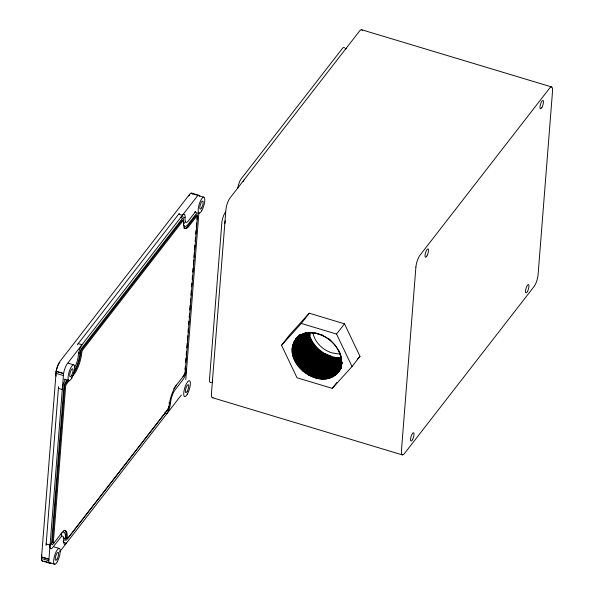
<?xml version="1.0" encoding="UTF-8"?>
<svg xmlns="http://www.w3.org/2000/svg" width="594" height="594" viewBox="0 0 594 594"><rect width="100%" height="100%" fill="white"/><g stroke="black" fill="none" stroke-linecap="round" stroke-linejoin="round"><path stroke-width="0.89" d="M42.723 561.07A8.917 2.576 -73.2 0 1 41.424 558.761L56.192 371.228A9.118 2.636 -73.2 0 1 60.098 361.234L189.56 194.401A9.118 2.636 -73.2 0 1 191.929 193.302M199.762 196.332A9.118 2.636 -73.2 0 0 196.933 196.629L67.478 363.454A9.118 2.636 -73.2 0 0 63.565 373.448L48.805 560.981A8.917 2.576 -73.2 0 0 50.891 562.919M58.628 386.583A8.316 2.406 -73.2 0 0 58.472 387.563L46.102 544.705A8.316 2.406 -73.2 0 0 46.117 545.47M181.2 217.753L181.259 216.52L185.061 217.664M195.077 211.516L195.04 212.258L198.849 213.409L185.781 379.492M198.849 213.409L198.886 212.667M212.518 379.893L212.481 380.62A8.19 2.369 -73.2 0 0 212.563 382.024M185.046 370.084L185.335 366.387M185.632 362.682L185.996 358.056M186.212 355.286L186.501 351.589M186.791 347.884L187.155 343.265M187.377 340.488L187.741 335.862M188.031 332.165L188.32 328.467M188.61 324.762L188.907 321.064M189.196 317.367L189.486 313.669M189.776 309.964L190.139 305.338M190.362 302.569L190.652 298.871M190.941 295.166L191.305 290.54M191.595 286.843L191.892 283.145M192.181 279.447L192.471 275.742M192.76 272.045L193.05 268.347M193.347 264.649L193.711 260.024M193.926 257.247L194.29 252.621M194.513 249.851L194.877 245.225M195.166 241.528L195.456 237.823M195.745 234.125L196.035 230.427M196.332 226.73L196.621 223.025M196.911 219.327L197.201 215.629A4.151 1.203 -73.2 0 0 195.827 214.352L188.083 224.339A14.137 4.091 -73.2 0 1 183.412 219.995A3.95 1.143 -73.2 0 0 182.106 218.785L81.779 348.077A3.95 1.143 -73.2 0 0 79.96 353.311A14.137 4.091 -73.2 0 1 74.213 370.99M224.814 223.634L224.896 222.839A8.19 2.369 -73.2 0 1 225.252 220.871M56.088 376.128A8.309 2.406 -73.2 0 1 55.918 373.307L56.163 371.406A8.309 2.406 -73.2 0 1 59.727 362.303M300.616 334.637A26.834 20.538 37.8 0 0 304.239 370.515A26.834 20.538 37.8 0 0 340.897 367.708C324.769 399.844 271.072 356.058 300.935 334.786L296.347 338.55M337.548 372.854C317.627 391.661 279.655 359.778 297.141 337.533M292.909 347.579C294.527 340.726 295.322 337.481 292.983 347.483C292.723 353.913 295.196 360.016 298.975 365.124C306.95 375.096 321.554 381.534 333.754 375.601C315.644 384.288 292.07 367.062 292.983 347.483M340.733 368.198C324.502 392.047 282.024 361.694 296.978 338.016M294.498 345.53L295.857 340.02L295.062 341.045M340.696 368.8C322.104 387.251 285.595 359.511 298.084 336.731M295.663 344.03L296.97 338.587M340.57 368.25C321.614 383.241 289.018 357.855 299.034 335.929A26.834 20.538 37.8 0 0 309.92 365.102A26.834 20.538 37.8 0 0 340.808 367.953M297.252 341.988L298.559 336.538M298.96 336.026C295.938 343.926 298.73 352.636 303.631 359.118M298.062 347.356L297.75 341.342L299.034 335.929M340.741 367.322C321.488 379.395 292.567 356.534 299.829 334.905M298.834 339.939L299.933 335.395M300.408 334.786L299.235 339.426L299.628 345.344L301.67 351.366M302.465 334.006L302.012 335.848L302.955 334.63C302.368 353.608 324.22 370.344 342.196 363.313M318.829 333.613L318.51 334.021A26.834 20.538 37.9 0 0 294.654 360.409A26.834 20.538 37.9 0 0 337.229 373.27C352.071 352.494 321.718 324.495 300.616 335.194M341.595 361.211L341.706 362.904L340.102 368.733M298.255 336.241C281.749 358.754 320.352 389.902 339.538 370.3M296.948 338.617L298.886 335.558M339.137 370.812L340.577 368.54M179.373 213.402A8.116 2.346 -73.2 0 0 178.98 213.758L77.814 344.126A8.116 2.346 -73.2 0 0 77.391 344.824M73.374 373.619L74.191 372.475A16.135 4.663 -73.2 0 0 80.561 354.083L80.777 352.079A1.953 0.564 -73.2 0 1 81.549 349.844L182.076 220.292A1.953 0.564 -73.2 0 1 182.633 220.634M244.305 179.559L243.941 180.071A7.989 2.309 -73.2 0 0 243.117 181.541M225.505 212.073L225.133 212.6A8.19 2.369 -73.2 0 0 221.904 221.933L209.482 379.714A8.19 2.369 -73.2 0 0 211.412 382.246M176.403 385.194L175.594 386.338A16.135 4.663 -73.2 0 0 169.216 404.737L169.008 406.741A1.953 0.564 -73.2 0 1 168.236 408.969L67.701 538.52A1.953 0.564 -73.2 0 1 67.144 538.001L67.233 536.152A16.135 4.663 -73.2 0 0 62.645 531.89L52.97 544.163A4.151 1.203 -73.2 0 1 51.596 542.886L63.825 387.511A4.151 1.203 -73.2 0 1 65.726 382.009L67.389 379.87M185.38 221.762L184.274 223.196A14.137 4.091 -73.2 0 1 183.553 224.035M195.597 211.613L187.838 221.54A9.972 2.888 -73.2 0 1 185.001 218.896L185.098 217.048A8.116 2.346 -73.2 0 0 182.789 214.902L182.425 215.325L178.616 214.182M68.392 380.041L65.489 383.798A2.153 0.624 -73.2 0 0 64.635 386.256L52.369 542.092A2.153 0.624 -73.2 0 0 52.985 542.664M69.372 380.331L66.469 384.095A2.153 0.624 -73.2 0 0 65.615 386.553L53.356 542.389A2.153 0.624 -73.2 0 0 53.965 542.961L54.099 542.805M71.592 377.48L75.171 372.772A16.135 4.663 -73.2 0 0 81.541 354.373L81.757 352.368A1.953 0.564 -73.2 0 1 82.529 350.141L183.056 220.589A1.953 0.564 -73.2 0 1 183.613 221.109L183.524 222.958A16.135 4.663 -73.2 0 0 188.112 227.22L196.792 216.149A2.153 0.624 -73.2 0 1 197.408 216.721L185.142 372.557A2.153 0.624 -73.2 0 1 184.288 375.014L175.319 386.494A14.137 4.091 -73.2 0 0 173.849 388.743M49.391 545.76L51.054 543.621M63.135 541.312L64.271 539.857M59.638 551.871L181.319 395.062M281.541 345.3L289.478 335.068L309.244 313.209L344.49 323.827L359.979 356.289L352.034 366.528L332.276 388.379L297.03 377.769L281.541 345.3L301.299 323.44L309.244 313.209M293.473 343.094L293.792 342.679M296.651 338.996L297.446 337.979L296.057 343.518L296.451 349.435L298.492 355.457M292.189 348.507L292.515 348.091M293.778 346.458L294.572 345.433C293.718 365.095 317.144 382.157 335.343 373.552L334.548 374.576M295.367 344.409L296.161 343.391L296.48 349.406M296.955 342.367L297.75 341.342M298.544 340.317L299.339 339.293C298.916 355.145 313.38 368.443 328.638 369.758L327.843 370.782M305.984 333.256L306.304 332.84L301.7 334.504M292.582 354.425L292.901 354.009M294.171 352.376L294.966 351.351C298.129 364.582 310.424 374.688 323.871 375.898L323.077 376.923M295.76 350.326L296.555 349.302C300.408 366.075 320.493 379.128 336.932 371.51L336.137 372.535M297.349 348.284L298.143 347.26C300.267 356.125 306.311 363.662 314.241 368.072M298.938 346.235L299.732 345.211M303.348 340.548L302.405 341.765L302.042 335.81M307.625 343.688L305.583 337.667C308.672 350.98 321.027 360.996 334.489 362.221L328.022 361.1L321.755 358.382M311.598 348.856L308.004 343.198L306.007 337.125C309.533 352.346 325.616 363.728 340.978 361.323A26.834 20.538 37.8 0 1 305.487 332.944M312.088 332.855L312.407 332.44L310.662 332.551M294.624 360.439L294.943 360.023M296.213 358.397L297.007 357.373M297.802 356.348L298.596 355.323M299.391 354.299L300.185 353.274M300.98 352.257L301.774 351.232M331.341 366.275C319.921 365.332 309.6 357.922 304.447 347.78L305.39 346.569M298.181 366.149L298.5 365.741M299.762 364.107L300.557 363.083M301.351 362.058L302.146 361.033M302.94 360.009L303.734 358.984C310.714 367.582 321.948 373.284 333.152 371.406L332.358 372.431M304.529 357.967L305.323 356.942M307.996 353.489L308.939 352.279M311.137 349.45L315.956 354.462M302.999 371.161L303.319 370.753M304.588 369.119L305.383 368.094M306.177 367.07L306.972 366.045M307.759 365.02L308.553 364.003M309.348 362.979L310.142 361.954M312.823 358.501L313.758 357.291M316.379 353.92L322.141 357.892M330.576 340.659L330.903 340.243M352.034 366.528L336.546 334.058L344.49 323.827M308.761 375.133L309.08 374.725M310.343 373.091L311.137 372.067M311.932 371.042L312.726 370.017M313.521 368.993L314.315 367.976M315.11 366.951L315.904 365.926M304.477 347.75L308.026 353.46L312.845 358.472L318.607 362.444L319.52 361.263M335.402 345.671L335.721 345.255M315.065 377.799L315.384 377.383M316.654 375.75L317.448 374.732M318.243 373.708L319.037 372.683M319.832 371.658L320.626 370.634M321.421 369.609L322.215 368.592M324.888 365.139L325.831 363.929M328.489 360.499L334.912 361.672M338.951 351.381L339.271 350.972L341.312 356.987L340.993 357.402M321.488 378.972L321.814 378.556M324.666 374.873L325.46 373.856M326.255 372.832L327.049 371.807M332.254 365.102L331.311 366.312L337.444 365.874M327.598 378.571L327.918 378.155M329.18 376.522L329.974 375.497M330.769 374.48L331.563 373.455M333.947 370.381L334.741 369.357L328.564 369.862L322.111 368.726M338.357 364.701L337.414 365.911L341.275 364.486M341.387 363.32L341.706 362.904M332.967 376.626L333.286 376.21M337.726 370.485L338.521 369.461L333.078 371.502L326.945 371.941L320.522 370.767M339.315 368.436L340.11 367.419A26.834 20.552 37.9 0 1 310.58 362.31A26.834 20.552 37.9 0 1 300.326 334.667M337.949 372.341L333.68 375.698M332.276 388.379L336.813 382.536M345.3 49.413L345.656 48.998A7.989 2.309 -73.2 0 1 346.755 48.314M66.847 538.075L66.721 538.223A1.953 0.564 -73.2 0 1 66.164 537.704L66.253 535.862A16.135 4.663 -73.2 0 0 63.885 530.212M357.506 359.021L359.979 356.289M297.067 337.63L300.698 334.734M340.652 367.783L338.417 369.594L333.048 371.54M338.023 370.107L340.889 367.834M340.488 368.711L336.828 371.644L331.459 373.589M340.726 368.763L336.434 372.156L331.066 374.101M341.513 362.221L339.798 362.845L333.724 363.209A26.834 20.538 37.8 0 1 304.373 333.561A26.834 20.538 37.8 0 0 339.798 362.845A26.834 20.538 37.8 0 0 342.241 362.162M342.07 363.461C324.101 370.5 302.249 353.764 302.836 334.786M341.001 364.137C323.143 370.411 301.967 353.883 302.532 335.179M340.911 364.256C324.844 370.047 306.541 357.135 302.829 341.216M335.536 368.339L340.904 366.394A26.834 20.545 37.9 0 1 311.835 361.649A26.834 20.545 37.9 0 1 300.839 334.511M328.534 369.891L334.637 369.49L340.11 367.419M334.637 369.49L340.006 367.552M334.244 370.003L339.634 368.028M332.655 372.052L338.045 370.069M336.456 372.119C328.757 375.995 319.617 374.576 312.229 370.663M329.9 375.601L335.268 373.656L339.612 370.203A26.834 20.538 37.8 0 1 305.828 368.466A26.834 20.538 37.8 0 1 298.151 336.159M334.444 362.273L339.723 361.872M334.192 362.6L337.838 362.362M334.266 369.973L328.14 370.404L321.71 369.23M326.552 372.453L332.677 372.015M331.489 373.552L325.356 373.99L318.933 372.817L312.622 370.151M338.328 362.852L339.62 362.852L338.417 363.283A24.087 18.436 37.8 0 1 321.51 360.202L319.334 359.556M314.813 332.878L316.424 333.175M332.729 362.221L326.982 360.862M332.306 362.771L326.559 361.412M331.734 365.763L325.312 364.597L319.008 361.932M328.163 370.374L321.74 369.201L315.407 366.572M326.574 372.416L320.121 371.28L313.818 368.614M324.985 374.465C315.852 373.611 307.388 368.77 301.678 361.642M361.627 29.737L551.618 86.947M191.632 193.117L199.005 195.337M192.263 193.703L203.579 197.111M301.299 323.44L336.546 334.058M185.083 368.547L186.605 369.008L186.516 369.81A8.316 2.406 -73.2 0 1 183.234 379.291L174.532 390.614A9.972 2.888 -73.2 0 0 170.597 401.99L170.381 403.994A8.116 2.346 -73.2 0 1 167.174 413.246L166.81 413.766L164.523 413.075M78.185 343.607L81.987 344.758L81.623 345.277A8.116 2.346 -73.2 0 0 78.415 354.529L78.2 356.534A9.972 2.888 -73.2 0 1 74.785 367.04M80.739 352.405L81.72 352.702M78.438 352.851L79.96 353.311M212.362 397.676L402.353 454.893M68.258 363.201L73.478 364.768M168.934 402.866L170.456 403.326M56.192 371.228L63.565 373.448M56.163 371.406L63.543 373.633M55.918 373.307L63.291 375.534M64.055 379.158L69.275 380.724M58.39 388.365L62.192 389.516L62.281 388.706A8.316 2.406 -73.2 0 1 65.563 379.224M66.179 537.407L67.159 537.704M63.105 537.837L65.385 538.52A3.95 1.143 -73.2 0 0 66.691 539.738L167.018 410.447A3.95 1.143 -73.2 0 0 168.02 408.553M63.328 542.277L66.372 543.191L66.008 543.614A8.116 2.346 -73.2 0 1 63.699 541.468L63.796 539.619A9.972 2.888 -73.2 0 0 60.959 536.983L52.279 548.054A8.316 2.406 -73.2 0 1 49.911 545.856L49.948 545.114L46.139 543.963M53.809 546.77L59.029 548.344M48.849 559.095L41.469 556.875A8.309 2.406 -73.2 0 1 41.721 554.982M48.834 559.258L41.454 557.031L41.439 558.486A8.309 2.406 -73.2 0 0 42.642 560.632M44.387 561.159L54.826 564.3M42.382 561.033L49.755 563.253M41.439 558.486L48.812 560.721M321.198 334.608L323.559 335.61M325.289 353.831L331.593 356.497M318.607 362.444L324.918 365.102M322.134 368.688C311.353 365.288 302.279 356.445 299.651 345.307M314.211 368.109L320.545 370.73M318.963 372.78L312.652 370.114L306.868 366.179L302.071 361.13M328.742 338.758L330.182 339.753M315.429 366.535L309.645 362.6L304.848 357.551M313.84 368.584C304.336 363.261 296.822 353.207 297.275 341.951M305.249 357.039L310.068 362.05M308.086 364.612L303.259 359.6L299.71 353.89M302.569 350.208L306.118 355.917M304.826 357.588L301.299 351.841L299.257 345.819L298.864 339.902M298.522 355.42L302.042 361.167M301.648 361.679L298.121 355.932L296.079 349.918M309.541 332.573L310.387 335.187M304.848 347.267L302.806 341.253L302.435 335.298M302.435 341.728L304.447 347.78M305.724 332.9L305.962 337.177M305.249 332.595L305.539 337.726M295.686 344L296.057 349.948M213.09 397.601A8.977 2.599 -73.2 0 1 211.434 393.659L225.898 209.868A8.977 2.599 -73.2 0 1 230.019 197.973L359.585 30.999A8.977 2.599 -73.2 0 1 362.37 30.71M342.189 362.934A26.834 20.538 37.8 0 1 315.978 357.714A26.834 20.538 37.8 0 1 303.601 333.798M341.84 362.667A26.834 20.538 37.8 0 1 316.001 356.86A26.834 20.538 37.8 0 1 304.024 333.256M341.684 364.842A26.834 20.538 37.8 0 1 313.862 360.172A26.834 20.538 37.8 0 1 301.856 334.481M341.29 365.355A26.834 20.538 37.8 0 1 313.461 360.684A26.834 20.538 37.8 0 1 301.462 334.994M237.786 188.283A7.989 2.309 -73.2 0 1 240.941 179.173L342.656 48.099A7.989 2.309 -73.2 0 1 344.55 47.899M340.429 367.003A26.834 20.538 37.8 0 1 310.914 361.909A26.834 20.538 37.8 0 1 300.616 334.311A26.834 20.538 37.8 0 0 310.885 361.946A26.834 20.538 37.8 0 0 340.407 367.04M341.58 357.633A26.834 20.538 37.8 0 1 309.118 333.123M340.911 360.491A26.834 20.538 37.8 0 1 306.304 332.766M341.312 359.979A26.834 20.538 37.8 0 1 306.756 333.108M340.845 368.117A26.834 20.538 37.8 0 1 306.898 371.859A26.834 20.538 37.8 0 1 296.881 337.793M340.585 368.8A26.834 20.545 37.9 0 1 307.87 366.773A26.834 20.545 37.9 0 1 298.737 335.513M340.874 367.478A26.834 20.552 37.9 0 1 310.231 363.706A26.834 20.552 37.9 0 1 299.866 334.83M341.179 358.145A26.834 20.538 37.8 0 1 308.717 333.628M341.35 360.848A26.834 20.538 37.8 0 1 305.903 333.279M340.407 369.178A26.834 20.538 37.8 0 1 307.543 368.161A26.834 20.538 37.8 0 1 297.906 336.598M318.533 333.999A26.834 20.538 37.9 0 1 337.229 373.27M341.09 365.02A26.834 20.538 37.8 0 1 313.595 359.704A26.834 20.538 37.8 0 1 301.99 334.318M192.181 193.637A9.118 2.636 -73.2 0 1 192.382 194.104M168.622 406.6A3.95 1.143 -73.2 0 1 168.354 407.588M60.714 534.184A14.137 4.091 -73.2 0 1 65.385 538.52M61.501 533.509A14.137 4.091 -73.2 0 1 61.65 535.929M184.623 372.987A4.151 1.203 -73.2 0 1 184.474 373.507M184.118 374.524A4.151 1.203 -73.2 0 1 183.071 376.507M196.369 215.912A2.153 0.624 -73.2 0 0 195.812 215.852L187.132 226.923A16.135 4.663 -73.2 0 1 183.754 227.918M188.959 195.968A8.309 2.406 -73.2 0 1 189.828 194.646M341.335 361.085A26.834 20.538 37.8 0 1 325.623 361.241M339.709 353.772A22.349 17.1 37.8 0 1 337.11 353.772L331.764 352.799A22.349 17.1 37.8 0 1 313.038 333.331M341.706 359.467A26.834 20.538 37.8 0 1 307.15 332.595M341.253 359.073A26.834 20.538 37.8 0 1 307.64 332.944M341.654 358.568A26.834 20.538 37.8 0 1 308.323 334.14M342.151 363.647A26.834 20.538 37.8 0 1 315.585 359.036A26.834 20.538 37.8 0 1 302.806 334.823M341.595 365.503A26.834 20.538 37.8 0 1 312.993 361.145A26.834 20.538 37.8 0 1 301.255 334.585M341.201 366.015A26.834 20.538 37.8 0 1 312.132 361.293A26.834 20.538 37.8 0 1 301.099 334.199M337.652 362.696A26.834 20.538 37.8 0 1 335.885 362.778M333.301 362.667A26.834 20.538 37.8 0 1 304.744 333.086M341.795 363.446A26.834 20.538 37.8 0 1 315.577 358.227A26.834 20.538 37.8 0 1 303.207 334.311M340.8 366.528A26.834 20.538 37.8 0 1 311.739 361.805A26.834 20.538 37.8 0 1 300.705 334.712M340.77 367.604A26.834 20.538 37.8 0 1 310.61 364.211A26.834 20.538 37.8 0 1 299.398 335.885M341.105 367.567A26.834 20.538 37.8 0 1 310.217 364.723A26.834 20.538 37.8 0 1 299.324 335.551M340.332 369.275A26.834 20.538 37.8 0 1 307.462 368.273A26.834 20.538 37.8 0 1 297.824 336.694M340.614 368.525A26.834 20.538 37.8 0 1 308.568 365.904A26.834 20.538 37.8 0 1 298.923 335.462M339.315 370.433A26.834 20.538 37.8 0 1 306.608 368.421A26.834 20.538 37.8 0 1 297.423 337.206M340.83 368.406A26.834 20.538 37.8 0 1 306.816 371.012A26.834 20.538 37.8 0 1 297.282 337.281M340.904 368.31A26.834 20.538 37.8 0 1 307.373 371.25A26.834 20.538 37.8 0 1 296.814 337.897M340.718 368.391A26.834 20.538 37.8 0 1 309.6 366.483A26.834 20.538 37.8 0 1 298.24 336.954M415.889 267.077L401.425 450.868A8.977 2.599 -73.2 0 0 404.388 453.623L534.036 286.553A8.784 2.539 -73.2 0 0 538.067 274.918L552.546 90.971A8.977 2.599 -73.2 0 0 549.576 88.216L420.01 255.19A8.977 2.599 -73.2 0 0 415.889 267.077M541.891 107.499A4.381 1.27 -73.2 0 0 543.131 100.527A4.381 1.27 -73.2 0 0 540.117 105.851A4.381 1.27 -73.2 0 0 541.891 107.499M527.398 291.617A4.381 1.27 -73.2 0 0 528.645 284.645A4.381 1.27 -73.2 0 0 525.631 289.969A4.381 1.27 -73.2 0 0 527.398 291.617M426.915 255.969A4.381 1.27 -73.2 0 0 428.163 248.997A4.381 1.27 -73.2 0 0 425.148 254.321A4.381 1.27 -73.2 0 0 426.915 255.969M412.451 439.746A4.381 1.27 -73.2 0 0 413.699 432.766A4.381 1.27 -73.2 0 0 410.684 438.097A4.381 1.27 -73.2 0 0 412.451 439.746M309.6 367.434A26.834 20.538 37.8 0 0 340.904 368.384A26.834 20.538 37.8 0 1 309.571 367.471A26.834 20.538 37.8 0 1 297.743 337.6A26.834 20.538 37.8 0 0 309.6 367.434M57.262 561.776A8.309 2.406 -73.2 0 0 59.623 548.544A8.309 2.406 -73.2 0 0 53.898 558.65A8.309 2.406 -73.2 0 0 57.262 561.776M57.098 559.065A4.188 1.21 -73.2 0 0 58.286 552.405A4.188 1.21 -73.2 0 0 55.398 557.491A4.188 1.21 -73.2 0 0 57.098 559.065M201.641 207.841A4.188 1.21 -73.2 0 0 202.836 201.173A4.188 1.21 -73.2 0 0 199.948 206.259A4.188 1.21 -73.2 0 0 201.641 207.841M201.812 210.543A8.309 2.406 -73.2 0 0 204.173 197.312A8.309 2.406 -73.2 0 0 198.448 207.417A8.309 2.406 -73.2 0 0 201.812 210.543M71.711 378.2A8.309 2.406 -73.2 0 0 74.072 364.968A8.309 2.406 -73.2 0 0 68.347 375.074A8.309 2.406 -73.2 0 0 71.711 378.2M71.54 375.497A4.188 1.21 -73.2 0 0 72.735 368.829A4.188 1.21 -73.2 0 0 69.847 373.923A4.188 1.21 -73.2 0 0 71.54 375.497M187.362 394.112A8.309 2.406 -73.2 0 0 189.724 380.888A8.309 2.406 -73.2 0 0 183.999 390.986A8.309 2.406 -73.2 0 0 187.362 394.112M187.199 391.409A4.188 1.21 -73.2 0 0 188.387 384.741A4.188 1.21 -73.2 0 0 185.506 389.835A4.188 1.21 -73.2 0 0 187.199 391.409"/></g></svg>
